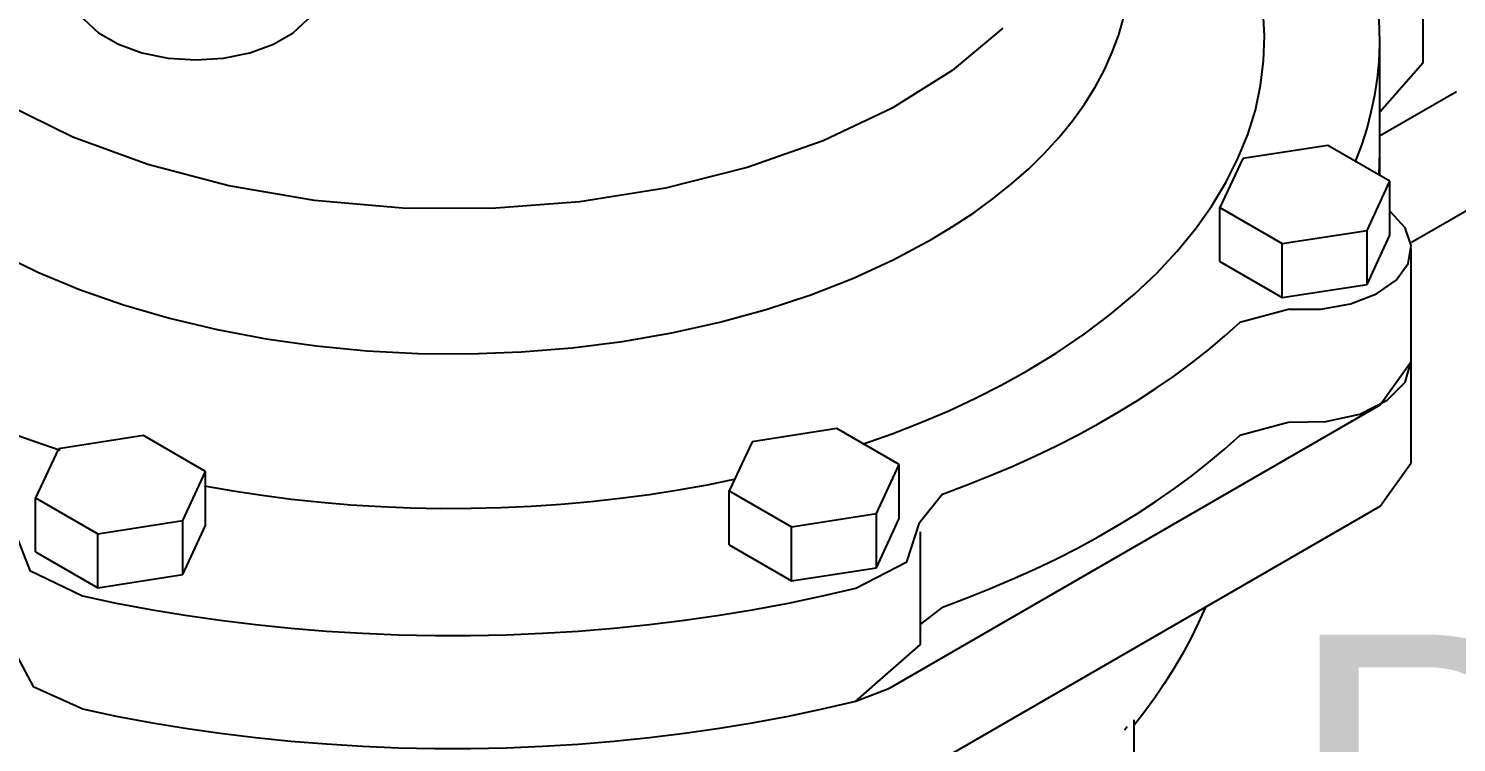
# Model space of a CAD drawing. Header units: centimetres. Extents: x 394264 to 551709, y 50011 to 59011.
# Drawn here: x 525478.4 to 525620.9, y 53880.1 to 53951.3 of the extents above; entities that cross this region are included whole.
import ezdxf

# ---------------------------------------------------------------- set-up
doc = ezdxf.new("R2010")
doc.units = ezdxf.units.CM
doc.layers.add('-M-YNGN-ZON3', color=6, linetype='SP', lineweight=30)
doc.layers.add('0-KRCN-YNG-CIHAZ', color=4, linetype='Continuous', lineweight=30)
doc.styles.add('CIZGI', font='tahoma.ttf', dxfattribs={"width": 0.8, "oblique": 20})
doc.styles.add('ROMAND', font='arial.ttf', dxfattribs={"height": 0.5})
doc.linetypes.add('SP', pattern='A,2,-0.1,["SP",CIZGI,S=0.14,R=0.2,X=0,Y=-0.07],-0.255', length=2.355)

# ---------------------------------------------------------------- blocks, each defined once
blk = doc.blocks.new('A$C66BCA59E')
at = {"layer": '0-KRCN-YNG-CIHAZ', "color": 31, "linetype": 'Continuous', "lineweight": -3, "extrusion": (0, 0.816497, 0.57735)}
for p, q in [((945.64, -885.36, 2660.53), (945.64, -875.24, 2660.53)), ((941.31, -894.36, 2660.53), (941.31, -883.09, 2660.53)), ((941.31, -890.3, 2660.53), (945.64, -885.36, 2660.53)), ((948.94, -888.28, 2651.74), (941.27, -892.71, 2648.53)), ((936.11, -893.64, 2660.53), (927.63, -894.95, 2660.53)), ((942.32, -897.22, 2660.53), (936.11, -893.64, 2660.53)), ((941.23, -896.59, 2660.53), (941.31, -894.36, 2660.53)), ((941.31, -896.64, 2660.53), (941.31, -894.36, 2660.53)), ((927.63, -894.95, 2660.53), (925.36, -899.85, 2660.53)), ((940.04, -902.12, 2660.53), (942.32, -897.22, 2660.53)), ((942.32, -902.61, 2660.53), (942.32, -897.22, 2660.53)), ((957.08, -896.05, 2649.5), (944.46, -903.34, 2650.33)), ((925.36, -899.85, 2660.53), (931.57, -903.43, 2660.53)), ((925.36, -905.23, 2660.53), (925.36, -899.85, 2660.53)), ((931.57, -903.43, 2660.53), (940.04, -902.12, 2660.53)), ((940.04, -907.51, 2660.53), (940.04, -902.12, 2660.53)), ((940.04, -907.51, 2660.53), (942.32, -902.61, 2660.53)), ((931.57, -908.82, 2660.53), (931.57, -903.43, 2660.53)), ((944.44, -915.19, 2660.53), (944.44, -903.92, 2660.53)), ((925.36, -905.23, 2660.53), (931.57, -908.82, 2660.53)), ((931.57, -908.82, 2660.53), (940.04, -907.51, 2660.53)), ((932.3, -909.98, 2660.53), (927.34, -911.31, 2660.53)), ((941.33, -919.52, 2660.53), (944.44, -915.19, 2660.53)), ((944.44, -925.32, 2660.53), (944.44, -915.19, 2660.53)), ((892.39, -947.78, 2660.53), (941.33, -919.52, 2660.53)), ((932.3, -921.25, 2660.53), (927.34, -922.58, 2660.53)), ((817.97, -922.59, 2660.53), (809.49, -923.91, 2660.53)), ((824.17, -926.18, 2660.53), (817.97, -922.59, 2660.53)), ((887.16, -921.9, 2660.53), (878.69, -923.21, 2660.53)), ((893.37, -925.48, 2660.53), (887.16, -921.9, 2660.53)), ((809.49, -923.91, 2660.53), (807.22, -928.8, 2660.53)), ((878.69, -923.21, 2660.53), (876.42, -928.1, 2660.53)), ((891.1, -930.38, 2660.53), (893.37, -925.48, 2660.53)), ((893.37, -930.87, 2660.53), (893.37, -925.48, 2660.53)), ((941.33, -929.64, 2660.53), (944.44, -925.32, 2660.53)), ((821.9, -931.07, 2660.53), (824.17, -926.18, 2660.53)), ((824.17, -931.57, 2660.53), (824.17, -926.18, 2660.53)), ((876.42, -928.1, 2660.53), (882.62, -931.69, 2660.53)), ((876.42, -933.49, 2660.53), (876.42, -928.1, 2660.53)), ((897.69, -928.43, 2660.53), (895.38, -931.3, 2660.53)), ((807.22, -934.19, 2660.53), (807.22, -928.8, 2660.53)), ((807.22, -928.8, 2660.53), (813.42, -932.38, 2660.53)), ((892.39, -957.9, 2660.53), (941.33, -929.64, 2660.53)), ((813.42, -932.38, 2660.53), (821.9, -931.07, 2660.53)), ((821.9, -936.46, 2660.53), (821.9, -931.07, 2660.53)), ((882.62, -931.69, 2660.53), (891.1, -930.38, 2660.53)), ((891.1, -935.77, 2660.53), (891.1, -930.38, 2660.53)), ((891.1, -935.77, 2660.53), (893.37, -930.87, 2660.53)), ((813.42, -937.77, 2660.53), (813.42, -932.38, 2660.53)), ((821.9, -936.46, 2660.53), (824.17, -931.57, 2660.53)), ((882.62, -937.08, 2660.53), (882.62, -931.69, 2660.53)), ((895.49, -943.45, 2660.53), (895.49, -932.18, 2660.53)), ((807.22, -934.19, 2660.53), (813.42, -937.77, 2660.53)), ((876.42, -933.49, 2660.53), (882.62, -937.08, 2660.53)), ((882.62, -937.08, 2660.53), (891.1, -935.77, 2660.53)), ((813.42, -937.77, 2660.53), (821.9, -936.46, 2660.53)), ((897.69, -939.7, 2660.53), (895.49, -941.41, 2660.53)), ((889.03, -949.08, 2660.53), (895.49, -943.45, 2660.53)), ((889.03, -949.08, 2660.53), (892.39, -947.78, 2660.53)), ((916.8, -951.01, 2660.53), (916.79, -950.95, 2660.53)), ((916.8, -975.55, 2660.53), (916.8, -951, 2660.53)), ((916.09, -951.64, 2660.53), (915.83, -951.97, 2660.53))]:
    blk.add_line(p, q, dxfattribs=at)
at = {"layer": '0-KRCN-YNG-CIHAZ', "color": 31, "linetype": 'Continuous', "lineweight": -3, "elevation": 2660.53}
for points in [[(903.71, -881.93), (898.66, -886.15), (892.65, -889.92), (885.79, -893.18), (878.21, -895.85), (870.07, -897.9), (861.51, -899.26), (852.7, -899.93), (843.82, -899.89), (835.03, -899.13), (826.51, -897.68), (818.43, -895.56), (810.93, -892.81), (804.17, -889.48)], [(906.08, -916.16), (909.03, -914.36), (911.81, -912.48), (914.41, -910.52), (916.83, -908.48), (919.06, -906.37), (921.09, -904.19), (922.92, -901.96), (924.54, -899.67), (925.96, -897.33), (927.15, -894.96), (928.13, -892.55), (928.89, -890.12), (929.42, -887.67), (929.72, -885.2), (929.8, -882.73), (929.66, -880.26)], [(938.88, -895.24), (939.5, -893.6), (940.03, -891.94), (940.46, -890.28), (940.81, -888.61), (941.07, -886.94), (941.23, -885.26), (941.3, -883.58), (941.28, -881.9), (941.17, -880.22), (940.97, -878.54), (940.68, -876.87), (940.29, -875.2), (939.82, -873.54), (939.25, -871.89)], [(896.61, -903.01), (898.76, -901.71), (900.81, -900.35), (902.75, -898.93), (904.58, -897.47), (906.28, -895.96), (907.86, -894.41), (909.32, -892.81), (910.65, -891.18), (911.84, -889.51), (912.9, -887.82), (913.83, -886.09), (914.61, -884.35), (915.26, -882.59), (915.76, -880.81), (916.12, -879.01), (916.33, -877.22), (916.41, -875.41)], [(810.81, -877.94), (811.12, -879.54), (812.04, -881.05), (813.51, -882.41), (815.48, -883.54), (817.83, -884.4), (820.45, -884.92), (823.21, -885.1), (825.97, -884.92), (828.59, -884.4), (830.94, -883.54), (832.9, -882.41), (834.38, -881.05), (835.3, -879.54), (835.61, -877.94)], [(803.49, -904.37), (807.43, -906.28), (811.61, -908), (816, -909.54), (820.58, -910.88), (825.33, -912.01), (830.21, -912.94), (835.2, -913.64), (840.27, -914.13), (845.38, -914.39), (850.52, -914.43), (855.65, -914.24), (860.73, -913.83), (865.75, -913.2), (870.67, -912.34), (875.46, -911.28), (880.1, -910.01), (884.56, -908.54), (888.82, -906.87), (892.84, -905.03), (896.61, -903.01)], [(932.3, -909.98), (935.41, -909.98), (938.38, -909.45), (940.97, -908.45), (942.93, -907.07), (944.12, -905.41), (944.43, -903.62), (943.82, -901.86), (942.36, -900.28)], [(776.7, -904.37), (777.22, -904.97), (778.74, -906.55), (780.36, -908.09), (782.08, -909.6), (783.91, -911.07), (785.83, -912.5), (787.85, -913.88), (789.95, -915.22), (792.15, -916.51), (794.43, -917.75), (796.79, -918.94), (799.23, -920.07), (801.74, -921.15), (804.32, -922.17), (806.97, -923.13), (809.68, -924.04)], [(897.69, -928.43), (900.06, -927.55), (902.38, -926.62), (904.65, -925.66), (906.88, -924.66), (909.04, -923.62), (911.16, -922.54), (913.21, -921.42), (915.2, -920.27), (917.14, -919.09), (919, -917.87), (920.81, -916.62), (922.54, -915.33), (924.21, -914.02), (925.81, -912.68), (927.34, -911.31)], [(932.3, -921.25), (935.92, -921.19), (939.3, -920.44), (942.04, -919.07), (943.82, -917.25), (944.44, -915.19)], [(889.72, -923.45), (892.66, -922.41), (895.53, -921.29), (898.31, -920.11), (900.99, -918.85), (903.59, -917.54), (906.08, -916.16)], [(897.69, -939.7), (900.06, -938.81), (902.38, -937.89), (904.65, -936.93), (906.88, -935.93), (909.04, -934.89), (911.16, -933.81), (913.21, -932.69), (915.2, -931.54), (917.14, -930.35), (919, -929.13), (920.81, -927.88), (922.54, -926.6), (924.21, -925.29), (925.81, -923.95), (927.34, -922.58)], [(824.05, -927.62), (826.92, -928.11), (829.82, -928.55), (832.75, -928.93), (835.71, -929.24), (838.68, -929.49), (841.66, -929.67), (844.66, -929.79), (847.65, -929.85), (850.66, -929.84), (853.65, -929.77), (856.65, -929.63), (859.63, -929.43), (862.59, -929.17), (865.54, -928.85), (868.47, -928.46), (871.36, -928), (874.23, -927.49), (877.06, -926.92)], [(889.03, -937.82), (894.13, -935.18), (895.38, -931.3)], [(805.16, -932.2), (806.64, -936.06), (811.9, -938.59)], [(811.9, -938.59), (815.27, -939.3), (818.69, -939.94), (822.15, -940.51), (825.63, -941.02), (829.15, -941.45), (832.69, -941.81), (836.25, -942.1), (839.82, -942.31), (843.41, -942.46), (847, -942.53), (850.6, -942.53), (854.19, -942.46), (857.77, -942.31), (861.35, -942.1), (864.91, -941.81), (868.45, -941.45), (871.96, -941.02), (875.45, -940.52), (878.91, -939.94), (882.32, -939.3), (885.7, -938.59), (889.03, -937.82)], [(805.1, -944.14), (806.97, -947.62), (811.93, -949.86)], [(811.9, -949.86), (815.27, -950.57), (818.69, -951.21), (822.15, -951.78), (825.63, -952.28), (829.15, -952.71), (832.69, -953.08), (836.25, -953.36), (839.82, -953.58), (843.41, -953.73), (847, -953.8), (850.6, -953.8), (854.19, -953.73), (857.77, -953.58), (861.35, -953.37), (864.91, -953.08), (868.45, -952.72), (871.96, -952.29), (875.45, -951.78), (878.91, -951.21), (882.32, -950.57), (885.7, -949.86), (889.03, -949.08)]]:
    blk.add_lwpolyline(points, dxfattribs=at)
at = {"layer": '0-KRCN-YNG-CIHAZ', "color": 31, "linetype": 'Continuous', "lineweight": -3, "extrusion": (0, 0, -1), "elevation": -2660.53}
blk.add_lwpolyline([(-923.91, -939.71), (-923.56, -940.52), (-923.19, -941.32), (-922.42, -942.89), (-921.59, -944.42), (-920.72, -945.91), (-919.81, -947.36), (-918.86, -948.77), (-917.87, -950.13), (-916.85, -951.45)], dxfattribs=at)
at = {"layer": '0-KRCN-YNG-CIHAZ', "color": 31, "linetype": 'Continuous', "lineweight": -3, "style": 'ROMAND'}
blk.add_text('B', height=30, dxfattribs=at).set_placement((931.86, -972.44, 1466.83))

msp = doc.modelspace()

# ---------------------------------------------------------------- block references
at = {"layer": '-M-YNGN-ZON3'}
msp.add_blockref('A$C66BCA59E', (524671.91, 54833.28, -2010.95), dxfattribs=at)

doc.saveas('drawing.dxf')
